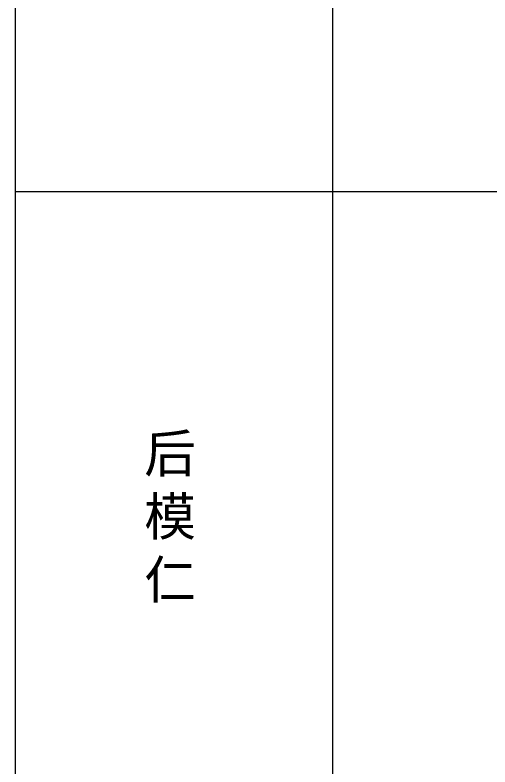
# Model space of a CAD drawing. Header units: millimetres. Extents: x 2742 to 8552, y -10326 to 2528.
# Drawn here: x 2742 to 3624, y -3997 to -2600 of the extents above; entities that cross this region are included whole.
import ezdxf

# ---------------------------------------------------------------- set-up
doc = ezdxf.new("R2010")
doc.units = ezdxf.units.MM
doc.layers.add('moldbase', color=7, linetype='Continuous', lineweight=20)
doc.styles.get("Standard").update_dxf_attribs({"font": 'arial.ttf'})

msp = doc.modelspace()

# ---------------------------------------------------------------- linework, layer by layer
at = {"layer": 'moldbase', "lineweight": 18}
for p, q in [((2742.247, -1695.636), (2742.247, -2927.636)), ((3331.759, -1695.636), (3331.759, -2927.636)), ((2742.247, -2927.636), (2742.247, -4159.636)), ((2742.247, -2927.636), (8552.087, -2927.636)), ((3331.759, -2927.636), (3331.759, -4159.636))]:
    msp.add_line(p, q, dxfattribs=at)

# ---------------------------------------------------------------- texts
at = {"layer": 'moldbase', "lineweight": 18, "insert": (2982.019, -3261.571), "char_height": 70.4, "attachment_point": 1}
msp.add_mtext_dynamic_manual_height_columns('{\\fMicrosoft YaHei|b0|i0|c134|p34;\\P后模仁}', width=110.39621, gutter_width=0, heights=[741.468], dxfattribs=at)

doc.saveas('drawing.dxf')
